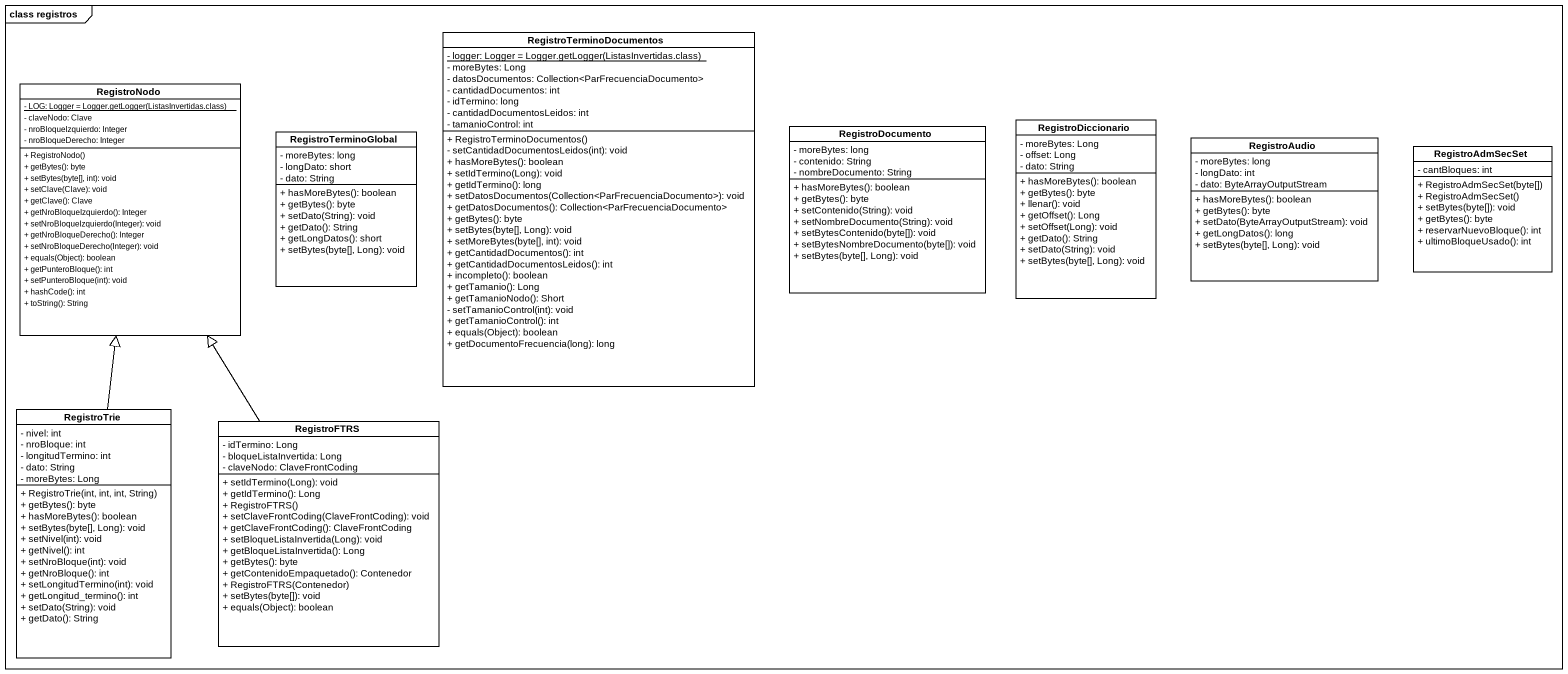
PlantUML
@startuml
mainframe class registros
hide circle
hide empty members
skinparam classAttributeIconSize 0
class RegistroTerminoDocumentos {
  {static} {field} - logger: Logger = Logger.getLogger(ListasInvertidas.class)
  - moreBytes: Long
  - datosDocumentos: Collection<ParFrecuenciaDocumento>
  - cantidadDocumentos: int
  - idTermino: long
  - cantidadDocumentosLeidos: int
  - tamanioControl: int
  + RegistroTerminoDocumentos()
  - setCantidadDocumentosLeidos(int): void
  + hasMoreBytes(): boolean
  + setIdTermino(Long): void
  + getIdTermino(): long
  + setDatosDocumentos(Collection<ParFrecuenciaDocumento>): void
  + getDatosDocumentos(): Collection<ParFrecuenciaDocumento>
  + getBytes(): byte
  + setBytes(byte[], Long): void
  + setMoreBytes(byte[], int): void
  + getCantidadDocumentos(): int
  + getCantidadDocumentosLeidos(): int
  + incompleto(): boolean
  + getTamanio(): Long
  + getTamanioNodo(): Short
  - setTamanioControl(int): void
  + getTamanioControl(): int
  + equals(Object): boolean
  + getDocumentoFrecuencia(long): long
}
class RegistroNodo {
  {static} {field} - LOG: Logger = Logger.getLogger(ListasInvertidas.class)
  - claveNodo: Clave
  - nroBloqueIzquierdo: Integer
  - nroBloqueDerecho: Integer
  + RegistroNodo()
  + getBytes(): byte
  + setBytes(byte[], int): void
  + setClave(Clave): void
  + getClave(): Clave
  + getNroBloqueIzquierdo(): Integer
  + setNroBloqueIzquierdo(Integer): void
  + getNroBloqueDerecho(): Integer
  + setNroBloqueDerecho(Integer): void
  + equals(Object): boolean
  + getPunteroBloque(): int
  + setPunteroBloque(int): void
  + hashCode(): int
  + toString(): String
}
class RegistroTerminoGlobal {
  - moreBytes: long
  - longDato: short
  - dato: String
  + hasMoreBytes(): boolean
  + getBytes(): byte
  + setDato(String): void
  + getDato(): String
  + getLongDatos(): short
  + setBytes(byte[], Long): void
}
class RegistroDocumento {
  - moreBytes: long
  - contenido: String
  - nombreDocumento: String
  + hasMoreBytes(): boolean
  + getBytes(): byte
  + setContenido(String): void
  + setNombreDocumento(String): void
  + setBytesContenido(byte[]): void
  + setBytesNombreDocumento(byte[]): void
  + setBytes(byte[], Long): void
}
class RegistroDiccionario {
  - moreBytes: Long
  - offset: Long
  - dato: String
  + hasMoreBytes(): boolean
  + getBytes(): byte
  + llenar(): void
  + getOffset(): Long
  + setOffset(Long): void
  + getDato(): String
  + setDato(String): void
  + setBytes(byte[], Long): void
}
class RegistroAudio {
  - moreBytes: long
  - longDato: int
  - dato: ByteArrayOutputStream
  + hasMoreBytes(): boolean
  + getBytes(): byte
  + setDato(ByteArrayOutputStream): void
  + getLongDatos(): long
  + setBytes(byte[], Long): void
}
class RegistroAdmSecSet {
  - cantBloques: int
  + RegistroAdmSecSet(byte[])
  + RegistroAdmSecSet()
  + setBytes(byte[]): void
  + getBytes(): byte
  + reservarNuevoBloque(): int
  + ultimoBloqueUsado(): int
}
class RegistroTrie {
  - nivel: int
  - nroBloque: int
  - longitudTermino: int
  - dato: String
  - moreBytes: Long
  + RegistroTrie(int, int, int, String)
  + getBytes(): byte
  + hasMoreBytes(): boolean
  + setBytes(byte[], Long): void
  + setNivel(int): void
  + getNivel(): int
  + setNroBloque(int): void
  + getNroBloque(): int
  + setLongitudTermino(int): void
  + getLongitud_termino(): int
  + setDato(String): void
  + getDato(): String
}
class RegistroFTRS {
  - idTermino: Long
  - bloqueListaInvertida: Long
  - claveNodo: ClaveFrontCoding
  + setIdTermino(Long): void
  + getIdTermino(): Long
  + RegistroFTRS()
  + setClaveFrontCoding(ClaveFrontCoding): void
  + getClaveFrontCoding(): ClaveFrontCoding
  + setBloqueListaInvertida(Long): void
  + getBloqueListaInvertida(): Long
  + getBytes(): byte
  + getContenidoEmpaquetado(): Contenedor
  + RegistroFTRS(Contenedor)
  + setBytes(byte[]): void
  + equals(Object): boolean
}
RegistroTrie -up-|> RegistroNodo
RegistroFTRS -up-|> RegistroNodo
@enduml
